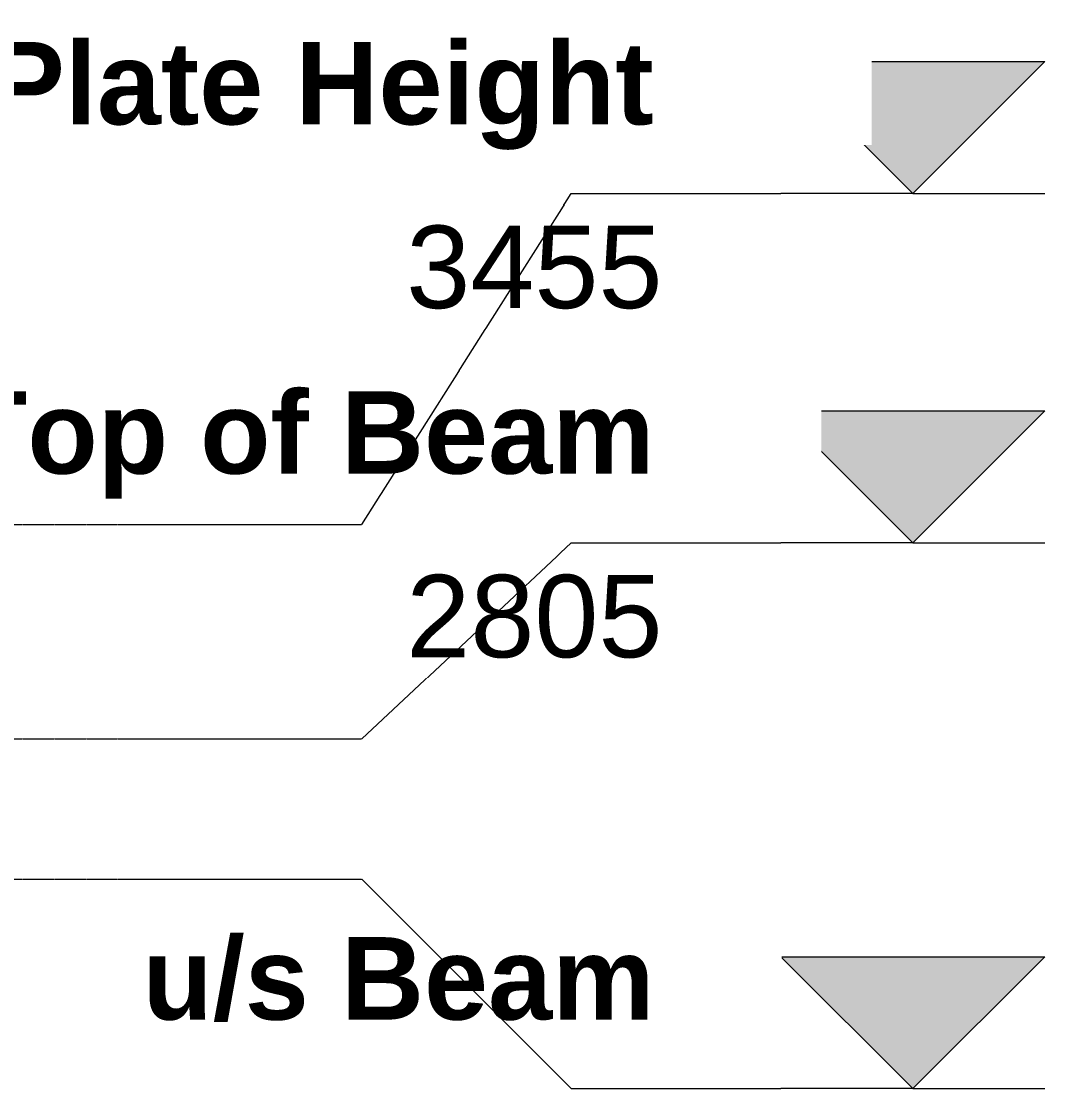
# Model space of a CAD drawing. Header units: millimetres. Extents: x -12186 to 152825, y -4386 to 9463.
# Drawn here: x 70197 to 73299, y 1745 to 4980 of the extents above; entities that cross this region are included whole.
import ezdxf

# ---------------------------------------------------------------- set-up
doc = ezdxf.new("R2010")
doc.units = ezdxf.units.MM
doc.linetypes.add('1000 Dashed', pattern=[2, 1, -1])
doc.layers.add('A-FLOR-LEVL', color=51, linetype='Continuous', lineweight=5)
doc.styles.add('Arial', font='arial.ttf', dxfattribs={"height": 250})
doc.styles.add('Arial_B', font='arialbd.ttf', dxfattribs={"height": 250})

# ---------------------------------------------------------------- blocks, each defined once
blk = doc.blocks.new('Level - Triangle-14417-Section B-B')
at = {"layer": 'A-FLOR-LEVL'}
blk.add_hatch(color=256, dxfattribs=at).paths.add_polyline_path([(25404.9, 0), (25004.9, 400), (25804.9, 400)])
for p, q in [((25004.9, 400), (25404.9, 0)), ((25004.9, 400), (25804.9, 400)), ((25804.9, 400), (25404.9, 0)), ((25404.9, 0), (25004.9, 0)), ((25404.9, 0), (25804.9, 0))]:
    blk.add_line(p, q, dxfattribs=at)

msp = doc.modelspace()

# ---------------------------------------------------------------- linework, layer by layer
at = {"layer": 'A-FLOR-LEVL'}
for p, q in [((71864.1, 4458.2), (72499.1, 4458.2)), ((71864.1, 3399.8), (72499.1, 3399.8)), ((71864.1, 1745), (72499.1, 1745))]:
    msp.add_line(p, q, dxfattribs=at)
at = {"layer": 'A-FLOR-LEVL', "linetype": '1000 Dashed'}
for p, q in [((40316.8, 3455), (71229.1, 3455)), ((40316.8, 2805), (71229.1, 2805)), ((40316.8, 2380), (71229.1, 2380))]:
    msp.add_line(p, q, dxfattribs=at)

# ---------------------------------------------------------------- block references
at = {"layer": 'A-FLOR-LEVL'}
for p in [(47494.2, 4458.2), (47494.2, 3399.8), (47494.2, 1745)]:
    msp.add_blockref('Level - Triangle-14417-Section B-B', p, dxfattribs=at)

# ---------------------------------------------------------------- texts
at = {"layer": 'A-FLOR-LEVL', "char_height": 250, "width": 929.957, "attachment_point": 1, "style": 'Arial', "bg_fill": 3, "box_fill_scale": 1.25, "bg_fill_color": 256, "bg_fill_true_color": 13158600, "bg_fill_transparency": 0}
for s, insert in [('3455', (71363.6, 4360.7)), ('2805', (71363.6, 3302.3))]:
    msp.add_mtext(s, dxfattribs=dict(at, insert=insert))

# ---------------------------------------------------------------- next in the draw order: linework, layer by layer
at = {"layer": 'A-FLOR-LEVL'}
msp.add_line((71229.1, 2805), (71864.1, 3399.8), dxfattribs=at)

# ---------------------------------------------------------------- next in the draw order: texts
at = {"layer": 'A-FLOR-LEVL', "char_height": 250, "attachment_point": 1, "style": 'Arial_B', "bg_fill": 3, "box_fill_scale": 1.25, "bg_fill_color": 256, "bg_fill_true_color": 13158600, "bg_fill_transparency": 0}
for s, insert, width in [('Wall Plate Height', (69280.8, 4917.4), 3431.222), ('Top of Beam', (70001.8, 3859), 2557.383), ('u/s Beam', (70563.8, 2204.2), 1875.949)]:
    msp.add_mtext(s, dxfattribs=dict(at, insert=insert, width=width))

# ---------------------------------------------------------------- next in the draw order: linework, layer by layer
at = {"layer": 'A-FLOR-LEVL'}
for p, q in [((71229.1, 3455), (71864.1, 4458.2)), ((71229.1, 2380), (71864.1, 1745))]:
    msp.add_line(p, q, dxfattribs=at)

doc.saveas('drawing.dxf')
